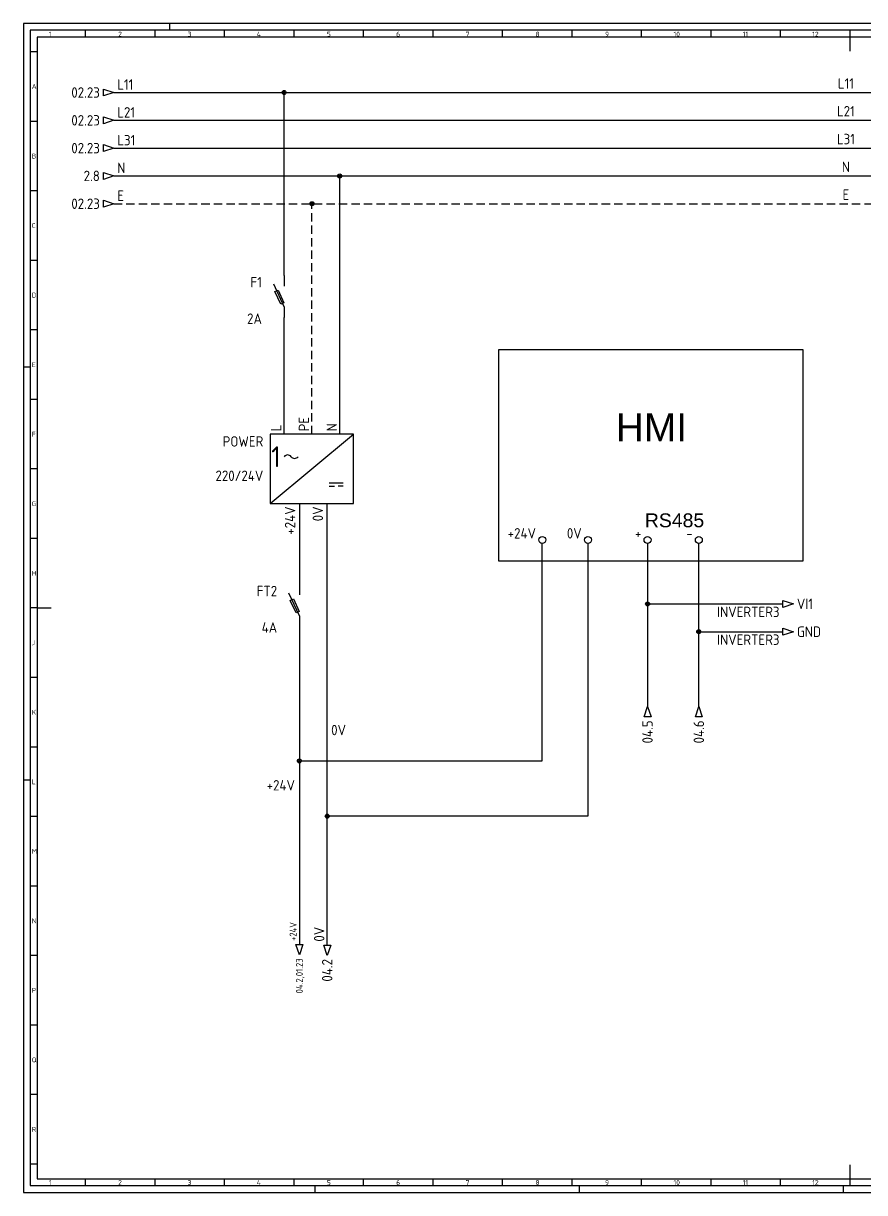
# Model space of a CAD drawing. Header units: millimetres. Extents: x 0 to 1189, y 5 to 846.
# Drawn here: x 0 to 605, y 5 to 846 of the extents above; entities that cross this region are included whole.
import ezdxf
from ezdxf.enums import TextEntityAlignment as Align

# ---------------------------------------------------------------- set-up
doc = ezdxf.new("R2010")
doc.units = ezdxf.units.MM
doc.header["$LTSCALE"] = 12
doc.linetypes.add('DASHED', pattern=[0.75, 0.5, -0.25])
for name, color, linetype in [('035', 5, 'Continuous'), ('07', 7, 'Continuous'), ('DESC', 7, 'Continuous'), ('RED_1.5mm^2', 1, 'Continuous'), ('RED_2.5mm^2', 1, 'Continuous'), ('SYMS', 7, 'Continuous'), ('TAGS', 51, 'Continuous'), ('TERMS', 4, 'Continuous'), ('WIRENO', 70, 'Continuous'), ('WIREREF', 61, 'Continuous'), ('WIREREF_DEST', 61, 'Continuous'), ('XREF', 7, 'Continuous')]:
    doc.layers.add(name, color=color, linetype=linetype)
doc.styles.add('ISO Proportional', font='isocp.shx')
doc.styles.add('WD_IEC', font='isocp2.shx', dxfattribs={"width": 0.9, "height": 4})

# ---------------------------------------------------------------- blocks, each defined once
blk = doc.blocks.new('IEC_border_a0')
at = {"layer": '035', "color": 0}
for p, q in [((0, 841), (0, 0)), ((1189, 841), (0, 841)), ((44.5, 836), (44.5, 831)), ((94.5, 836), (94.5, 831)), ((105, 841), (105, 836)), ((144.5, 836), (144.5, 831)), ((194.5, 836), (194.5, 831)), ((244.5, 836), (244.5, 831)), ((294.5, 836), (294.5, 831)), ((344.5, 836), (344.5, 831)), ((394.5, 836), (394.5, 831)), ((444.5, 836), (444.5, 831)), ((494.5, 836), (494.5, 831)), ((544.5, 836), (544.5, 831)), ((594.5, 836), (594.5, 831)), ((9.98, 820.54), (5, 820.54)), ((9.98, 770.54), (5, 770.54)), ((9.98, 720.54), (5, 720.54)), ((9.98, 670.54), (5, 670.54)), ((9.98, 620.54), (5, 620.54)), ((0, 594), (5, 594)), ((10, 570.5), (5.02, 570.5)), ((10, 520.5), (5, 520.5)), ((10, 470.5), (5.02, 470.5)), ((10, 420.5), (5.02, 420.5)), ((10, 370.5), (5.02, 370.5)), ((10, 320.5), (5.02, 320.5)), ((0, 297), (5, 297)), ((10.02, 270.46), (5.03, 270.46)), ((10.02, 220.46), (5.03, 220.46)), ((10.02, 170.46), (5.03, 170.46)), ((10.02, 120.46), (5.03, 120.46)), ((10.02, 70.46), (5.03, 70.46)), ((10.03, 20.42), (5.05, 20.42)), ((44.5, 10), (44.5, 5)), ((94.5, 10), (94.5, 5)), ((144.5, 10), (144.5, 5)), ((194.5, 10), (194.5, 5)), ((244.5, 10), (244.5, 5)), ((294.5, 10), (294.5, 5)), ((344.5, 10), (344.5, 5)), ((394.5, 10), (394.5, 5)), ((444.5, 10), (444.5, 5)), ((494.5, 10), (494.5, 5)), ((544.5, 10), (544.5, 5)), ((594.5, 10), (594.5, 5)), ((0, 0), (1189, 0)), ((210, 0), (210, 5)), ((400, 0), (400, 5)), ((590, 0), (590, 5))]:
    blk.add_line(p, q, dxfattribs=at)
blk.add_lwpolyline([(10, 10), (1179, 10), (1179, 831), (10, 831)], close=True, dxfattribs=at)
at = {"layer": '07', "color": 0}
for p, q in [((594.5, 831), (594.5, 821)), ((10, 420.5), (20, 420.5)), ((594.5, 20), (594.5, 10))]:
    blk.add_line(p, q, dxfattribs=at)
blk.add_lwpolyline([(5, 5), (1184, 5), (1184, 836), (5, 836)], close=True, dxfattribs=at)
at = {"layer": '035', "color": 0, "style": 'ISO Proportional'}
for s, p in [('1', (18.31, 831.5)), ('2', (68.23, 831.5)), ('3', (118.18, 831.5)), ('4', (167.88, 831.5)), ('5', (218.34, 831.5)), ('6', (268.19, 831.5)), ('7', (318.17, 831.5)), ('8', (368.42, 831.5)), ('9', (418.46, 831.5)), ('10', (467.72, 831.5)), ('11', (517.49, 831.5)), ('12', (567.49, 831.5)), ('A', (6, 793.79)), ('B', (6, 743.79)), ('C', (6, 693.79)), ('D', (6, 643.79)), ('E', (6.02, 593.75)), ('F', (6.02, 543.75)), ('G', (6.02, 493.75)), ('H', (6.02, 443.75)), ('J', (6.02, 393.75)), ('K', (6.02, 343.75)), ('L', (6.03, 293.72)), ('M', (6.03, 243.72)), ('N', (6.03, 193.72)), ('P', (6.03, 143.72)), ('Q', (6.03, 93.72)), ('R', (6.05, 43.68)), ('1', (18.31, 5.5)), ('2', (68.23, 5.5)), ('3', (118.18, 5.5)), ('4', (167.88, 5.5)), ('5', (218.34, 5.5)), ('6', (268.19, 5.5)), ('7', (318.17, 5.5)), ('8', (368.42, 5.5)), ('9', (418.46, 5.5)), ('10', (467.72, 5.5)), ('11', (517.49, 5.5)), ('12', (567.49, 5.5))]:
    blk.add_text(s, height=3.5, dxfattribs=at).set_placement(p)
blk = doc.blocks.new('WD_WNV')
at = {"linetype": 'Continuous', "style": 'WD_IEC', "width": 0.8}
blk.add_attdef('WIRENO', text='', height=2.5, dxfattribs=at).set_placement((-1.6, 0), align=Align.MIDDLE_RIGHT)
at = {"style": 'WD_IEC', "flags": 1}
for tag, p in [('W08USER', (-1, 0.375)), ('W04USER', (-1, 0.875)), ('W05USER', (-1, 0.75)), ('W09USER', (-1, 0.25)), ('W03USER', (-1, 1)), ('W06USER', (-1, 0.625)), ('W07USER', (-1, 0.5)), ('W02USER', (-1, 1.125)), ('W01USER', (-1, 1.25)), ('W10USER', (-1, 0.125))]:
    blk.add_attdef(tag, text='', height=0.08, dxfattribs=at).set_placement(p, align=Align.CENTER)
blk = doc.blocks.new('VPW1_1PH')
for p, q in [((-5, -25), (25, 0)), ((16.25, -17.5), (21.25, -17.5)), ((16.25, -18.75), (18.125, -18.75)), ((21.25, -18.75), (19.375, -18.75))]:
    blk.add_line(p, q)
blk.add_lwpolyline([(-5, 0), (-5, -25), (25, -25), (25, 0)], close=True)
for centre, start, end in [((1.25, -9.0625), 36.869898, 143.130102), ((3.75, -7.1875), 216.869898, 323.130102)]:
    blk.add_arc(centre, 1.5625, start, end)
at = {"style": 'WD_IEC'}
blk.add_text('1', height=7.5, dxfattribs=at).set_placement((-1.25, -8.125), align=Align.MIDDLE_RIGHT)
for tag, p in [('TERM01', (-1, 1)), ('TERM02', (9, 1)), ('TERM03', (19, 1))]:
    blk.add_attdef(tag, p, '', height=2, rotation=90, dxfattribs=at)
for tag, p in [('INST', (-7.5, 2.5)), ('LOC', (-7.5, -1)), ('TAG1', (-7.5, -4.5)), ('RATING1', (-7.5, -9)), ('XREF', (-7.5, -13)), ('DESC1', (-7.5, -16.85)), ('DESC2', (-7.5, -20.35)), ('DESC3', (-7.5, -23.85))]:
    blk.add_attdef(tag, text='', height=2.5, dxfattribs=at).set_placement(p, align=Align.RIGHT)
at = {"style": 'WD_IEC', "flags": 1}
for tag, p, height in [('X2TERM01', (0, 0), 0.32), ('X2TERM02', (10, 0), 0.32), ('X2TERM03', (20, 0), 0.32), ('MFG', (27.75, -1), 1.5), ('CAT', (27.75, -3.5), 1.5), ('ASSYCODE', (26, -21.5), 1), ('X8TERM04', (5, -25), 0.32), ('X8TERM05', (15, -25), 0.32), ('FAMILY', (26, -23), 1), ('CATDESC', (26, -24.5), 1)]:
    blk.add_attdef(tag, p, '', height=height, dxfattribs=at)
at = {"style": 'WD_IEC'}
for tag, p in [('TERM04', (4, -26)), ('TERM05', (14, -26))]:
    blk.add_attdef(tag, text='', height=2, rotation=90, dxfattribs=at).set_placement(p, align=Align.RIGHT)
blk = doc.blocks.new('HA1S4')
blk.add_lwpolyline([(0, -3.75), (-1.25, 0), (1.25, 0)], close=True)
at = {"style": 'WD_IEC', "flags": 8}
blk.add_attdef('WIRENO', (-1, 1.25), '', height=2.5, rotation=90, dxfattribs=at)
at = {"style": 'WD_IEC'}
blk.add_attdef('DESC1', text='', height=2.5, rotation=90, dxfattribs=at).set_placement((1, 1.25), align=Align.TOP_LEFT)
at = {"style": 'WD_IEC', "flags": 1}
blk.add_attdef('X2TERM01', (0, 0), '', height=0.32, dxfattribs=at)
blk.add_attdef('SIGCODE', text='', height=1, dxfattribs=at).set_placement((-2.5, -3.2), align=Align.RIGHT)
at = {"style": 'WD_IEC'}
blk.add_attdef('XREF', text='', height=2.5, rotation=90, dxfattribs=at).set_placement((0, -5), align=Align.MIDDLE_RIGHT)
blk = doc.blocks.new('VFU1FS')
for p, q in [((0, -3.75), (-3.75, 4.38)), ((0, 7.5), (0, 3.75)), ((0, -3.75), (0, -7.5))]:
    blk.add_line(p, q)
blk.add_lwpolyline([(-1.19, -2.76), (-3.3, 1.77), (-2.17, 2.3), (-0.06, -2.24)], close=True)
at = {"style": 'WD_IEC'}
for tag, p in [('INST', (-8, 10.25)), ('LOC', (-8, 6.75)), ('TAG1', (-8, 3.25)), ('RATING1', (-8, -1.35)), ('DESC1', (-8, -9.85)), ('DESC2', (-8, -13.35)), ('DESC3', (-8, -16.85))]:
    blk.add_attdef(tag, text='', height=2.5, dxfattribs=at).set_placement(p, align=Align.RIGHT)
blk.add_attdef('TERM01', text='', height=2, rotation=90, dxfattribs=at).set_placement((-1, 7.5), align=Align.RIGHT)
at = {"style": 'WD_IEC', "flags": 1}
for tag, p, height in [('X2TERM01', (0, 7.5), 0.32), ('MFG', (2.75, 6.5), 1.5), ('CAT', (2.75, 4), 1.5), ('X4LINK', (-2.48, 0), 0.32), ('X1LINK', (-1.1, 0), 0.32), ('ASSYCODE', (1, -4), 1), ('X8TERM02', (0, -7.5), 0.32), ('FAMILY', (1, -5.5), 1), ('CATDESC', (1, -7), 1)]:
    blk.add_attdef(tag, p, '', height=height, dxfattribs=at)
at = {"style": 'WD_IEC'}
blk.add_attdef('TERM02', (-1, -7.5), '', height=2, rotation=90, dxfattribs=at)
at = {"lineweight": 15, "style": 'WD_IEC'}
blk.add_attdef('XREF', text='', height=2.5, dxfattribs=at).set_placement((-8, -6), align=Align.RIGHT)
blk = doc.blocks.new('WDDOT')
for radius in [0.72, 0.449, 0.223]:
    blk.add_circle((0, 0), radius)
blk = doc.blocks.new('VT0002')
blk.add_circle((0, 0), 1.25)
at = {"style": 'WD_IEC'}
for tag, p in [('INST', (-2.25, 6.5)), ('LOC', (-2.25, 3.5)), ('DESC1', (-2.25, -6.25)), ('DESC2', (-2.25, -9.25)), ('DESC3', (-2.25, -12.25))]:
    blk.add_attdef(tag, text='', height=2.5, dxfattribs=at).set_placement(p, align=Align.RIGHT)
at = {"style": 'WD_IEC', "flags": 1}
for tag, p, height in [('ASSYCODE', (2.75, 10.75), 1), ('CATDESC', (2.75, 9.25), 1), ('MFG', (2.75, 7.25), 1.5), ('CAT', (2.75, 4.75), 1.5), ('X4PIN01', (-1.25, 1), 0.25), ('X4TERM01', (-1.25, 0), 0.25), ('X4TERMDESC01', (-1.25, 0.5), 0.4), ('STRIPSEQ', (0, 0), 0.025), ('X2PIN01', (0, 2.25), 0.25), ('X2TERM01', (0, 1.25), 0.25), ('X8PIN01', (0, -0.25), 0.25), ('X2TERMDESC01', (0, 1.75), 0.4), ('X1PIN01', (1.25, 1), 0.25), ('X1TERM01', (1.25, 0), 0.25), ('X1TERMDESC01', (1.25, 0.5), 0.4), ('LINKTERM', (0, -0.04), 0.025), ('X8TERM01', (0, -1.25), 0.25), ('X8TERMDESC01', (0, -0.75), 0.4)]:
    blk.add_attdef(tag, p, '', height=height, dxfattribs=at)
at = {"style": 'WD_IEC', "flags": 8}
for tag, height, p in [('TAGSTRIP', 2.5, (-2.25, 0.5)), ('TERM01', 2, (-2.25, -3.25))]:
    blk.add_attdef(tag, text='', height=height, dxfattribs=at).set_placement(p, align=Align.RIGHT)
blk = doc.blocks.new('HA1D4')
blk.add_lwpolyline([(0, 0), (1.25, -3.75), (-1.25, -3.75)], close=True)
at = {"style": 'WD_IEC', "flags": 8}
blk.add_attdef('WIRENO', (-1, 1.25), '', height=2.5, rotation=90, dxfattribs=at)
at = {"style": 'WD_IEC'}
blk.add_attdef('DESC1', text='', height=2.5, rotation=90, dxfattribs=at).set_placement((1, 1.25), align=Align.TOP_LEFT)
at = {"style": 'WD_IEC', "flags": 1}
blk.add_attdef('X2TERM01', (0, 0), '', height=0.32, dxfattribs=at)
blk.add_attdef('SIGCODE', text='', height=1, dxfattribs=at).set_placement((-2.5, -3.2), align=Align.RIGHT)
at = {"style": 'WD_IEC'}
blk.add_attdef('XREF', text='', height=2.5, rotation=90, dxfattribs=at).set_placement((0, -5), align=Align.MIDDLE_RIGHT)
blk = doc.blocks.new('HA1S1')
blk.add_lwpolyline([(0, 1.25), (3.75, 0), (0, -1.25)], close=True)
at = {"style": 'WD_IEC'}
for tag, height, flags, p in [('WIRENO', 2.5, 8, (-1.25, 1)), ('SIGCODE', 1, 1, (5, 1.8))]:
    blk.add_attdef(tag, text='', height=height, dxfattribs=dict(at, flags=flags)).set_placement(p, align=Align.RIGHT)
at = {"style": 'WD_IEC', "flags": 1}
blk.add_attdef('X4TERM01', (0, 0), '', height=0.32, dxfattribs=at)
at = {"style": 'WD_IEC'}
blk.add_attdef('XREF', text='', height=2.5, dxfattribs=at).set_placement((5, 0), align=Align.MIDDLE_LEFT)
blk.add_attdef('DESC1', text='', height=2.5, dxfattribs=at).set_placement((-1.25, -1), align=Align.TOP_RIGHT)
blk = doc.blocks.new('HA1D3')
blk.add_lwpolyline([(0, 0), (-3.75, -1.25), (-3.75, 1.25)], close=True)
at = {"style": 'WD_IEC'}
blk.add_attdef('XREF', text='', height=2.5, dxfattribs=at).set_placement((-5, 0), align=Align.MIDDLE_RIGHT)
at = {"style": 'WD_IEC', "flags": 1}
blk.add_attdef('SIGCODE', text='', height=1, dxfattribs=at).set_placement((-2.5, 1.8), align=Align.RIGHT)
at = {"style": 'WD_IEC'}
for tag, p, height, flags in [('X1TERM01', (0, 0), 0.32, 1), ('WIRENO', (1.25, 1), 2.5, 8)]:
    blk.add_attdef(tag, p, '', height=height, dxfattribs=dict(at, flags=flags))
blk.add_attdef('DESC1', text='', height=2.5, dxfattribs=at).set_placement((1.25, -1), align=Align.TOP_LEFT)
blk = doc.blocks.new('WD_WNH')
at = {"linetype": 'Continuous', "style": 'WD_IEC', "width": 0.8}
blk.add_attdef('WIRENO', text='', height=2.5, dxfattribs=at).set_placement((0, 0.75), align=Align.CENTER)
at = {"style": 'WD_IEC', "flags": 1}
for tag, p in [('W08USER', (0, 0.375)), ('W04USER', (0, 0.875)), ('W05USER', (0, 0.75)), ('W09USER', (0, 0.25)), ('W03USER', (0, 1)), ('W06USER', (0, 0.625)), ('W07USER', (0, 0.5)), ('W02USER', (0, 1.125)), ('W01USER', (0, 1.25)), ('W10USER', (0, 0.125))]:
    blk.add_attdef(tag, text='', height=0.08, dxfattribs=at).set_placement(p, align=Align.CENTER)

msp = doc.modelspace()

# ---------------------------------------------------------------- linework, layer by layer
at = {"color": 0}
msp.add_lwpolyline([(342.03, 611.41), (560.69, 611.41), (560.69, 459.17), (342.03, 459.17)], close=True, dxfattribs=at)
at = {"layer": 'RED_1.5mm^2', "color": 0, "linetype": 'DASHED'}
for p, q in [((65.02, 716.22), (1118.17, 716.22)), ((207.59, 550.51), (207.59, 716.22))]:
    msp.add_line(p, q, dxfattribs=at)
at = {"layer": 'RED_2.5mm^2', "color": 0}
for p, q in [((65.02, 796.22), (1118.17, 796.22)), ((187.59, 664.5), (187.59, 796.22)), ((65.02, 776.22), (1118.17, 776.22)), ((65.02, 756.22), (1118.17, 756.22)), ((65.02, 736.22), (1118.17, 736.22)), ((227.59, 550.51), (227.59, 736.22)), ((187.59, 550.51), (187.59, 634.5)), ((198.57, 500.51), (198.57, 442.38)), ((218.57, 182.96), (218.57, 500.51)), ((373.26, 315.47), (373.26, 471.91)), ((406.17, 471.91), (406.17, 275.71)), ((449.02, 471.91), (449.02, 354.56)), ((485.91, 354.56), (485.91, 471.91)), ((449.02, 428.39), (546.46, 428.39)), ((198.57, 412.38), (198.57, 183.48)), ((485.91, 408.39), (546.46, 408.39)), ((198.57, 315.47), (373.26, 315.47)), ((406.17, 275.71), (218.57, 275.71))]:
    msp.add_line(p, q, dxfattribs=at)

# ---------------------------------------------------------------- block references
msp.add_blockref('IEC_border_a0', (0, 4.94))
at = {"layer": 'SYMS', "color": 0}
ref = msp.add_blockref('HA1D3', (65.02, 796.22), dxfattribs=dict(at, xscale=2, yscale=2, zscale=2))
ref.add_attrib('XREF', '02.23', dxfattribs={"layer": 'XREF', "height": 7.5, "style": 'WD_IEC'}).set_placement((55.02, 796.22), align=Align.MIDDLE_RIGHT)
ref.add_attrib('WIRENO', 'L11', (67.52, 798.22), dxfattribs={"layer": 'WIREREF_DEST', "height": 7.5, "style": 'WD_IEC', "flags": 8})
at = {"layer": 'SYMS', "color": 0, "xscale": 2, "yscale": 2, "zscale": 2}
for p in [(187.59, 796.22), (227.59, 736.22), (207.59, 716.22), (449.02, 428.39), (485.91, 408.39), (198.57, 315.47), (218.57, 275.71)]:
    msp.add_blockref('WDDOT', p, dxfattribs=at)
at = {"layer": 'SYMS', "color": 0}
ref = msp.add_blockref('HA1D3', (65.02, 776.22), dxfattribs=dict(at, xscale=2, yscale=2, zscale=2))
ref.add_attrib('XREF', '02.23', dxfattribs={"layer": 'XREF', "height": 7.5, "style": 'WD_IEC'}).set_placement((55.02, 776.22), align=Align.MIDDLE_RIGHT)
ref.add_attrib('WIRENO', 'L21', (67.52, 778.22), dxfattribs={"layer": 'WIREREF_DEST', "height": 7.5, "style": 'WD_IEC', "flags": 8})
ref = msp.add_blockref('HA1D3', (65.02, 756.22), dxfattribs=dict(at, xscale=2, yscale=2, zscale=2))
ref.add_attrib('XREF', '02.23', dxfattribs={"layer": 'XREF', "height": 7.5, "style": 'WD_IEC'}).set_placement((55.02, 756.22), align=Align.MIDDLE_RIGHT)
ref.add_attrib('WIRENO', 'L31', (67.52, 758.22), dxfattribs={"layer": 'WIREREF_DEST', "height": 7.5, "style": 'WD_IEC', "flags": 8})
ref = msp.add_blockref('HA1D3', (65.02, 736.22), dxfattribs=dict(at, xscale=2, yscale=2, zscale=2))
ref.add_attrib('XREF', '2.8', dxfattribs={"layer": 'XREF', "height": 7.5, "style": 'WD_IEC'}).set_placement((55.02, 736.22), align=Align.MIDDLE_RIGHT)
ref.add_attrib('WIRENO', 'N', (67.52, 738.22), dxfattribs={"layer": 'WIREREF_DEST', "height": 7.5, "style": 'WD_IEC', "flags": 8})
ref = msp.add_blockref('HA1D3', (65.02, 716.22), dxfattribs=dict(at, xscale=2, yscale=2, zscale=2))
ref.add_attrib('XREF', '02.23', dxfattribs={"layer": 'XREF', "height": 7.5, "style": 'WD_IEC'}).set_placement((55.02, 716.22), align=Align.MIDDLE_RIGHT)
ref.add_attrib('WIRENO', 'E', (67.52, 718.22), dxfattribs={"layer": 'WIREREF_DEST', "height": 7.5, "style": 'WD_IEC', "flags": 8})
ref = msp.add_blockref('VFU1FS', (187.59, 649.5), dxfattribs=dict(at, xscale=2, yscale=2, zscale=2))
ref.add_attrib('DESC1', '2A', dxfattribs={"layer": 'DESC', "height": 7.5, "style": 'WD_IEC'}).set_placement((171.59, 629.8), align=Align.RIGHT)
ref.add_attrib('TAG1', 'F1', dxfattribs={"layer": 'TAGS', "height": 7.5, "style": 'WD_IEC'}).set_placement((171.59, 656), align=Align.RIGHT)
ref = msp.add_blockref('VPW1_1PH', (187.59, 550.51), dxfattribs=dict(at, xscale=2, yscale=2, zscale=2))
ref.add_attrib('TERM05', '0V', dxfattribs={"layer": 'TERMS', "height": 7.5, "rotation": 90, "style": 'WD_IEC'}).set_placement((215.59, 498.51), align=Align.RIGHT)
ref.add_attrib('TERM04', '+24V', dxfattribs={"layer": 'TERMS', "height": 7.5, "rotation": 90, "style": 'WD_IEC'}).set_placement((195.59, 498.51), align=Align.RIGHT)
ref.add_attrib('TERM03', 'N', (225.59, 552.51), dxfattribs={"layer": 'TERMS', "height": 7.5, "rotation": 90, "style": 'WD_IEC'})
ref.add_attrib('TERM02', 'PE', (205.59, 552.51), dxfattribs={"layer": 'TERMS', "height": 7.5, "rotation": 90, "style": 'WD_IEC'})
ref.add_attrib('TERM01', 'L', (185.59, 552.51), dxfattribs={"layer": 'TERMS', "height": 7.5, "rotation": 90, "style": 'WD_IEC'})
ref.add_attrib('DESC1', '220/24V', dxfattribs={"layer": 'DESC', "height": 7.5, "style": 'WD_IEC'}).set_placement((172.59, 516.81), align=Align.RIGHT)
ref.add_attrib('TAG1', 'POWER', dxfattribs={"layer": 'TAGS', "height": 7.5, "style": 'WD_IEC'}).set_placement((172.59, 541.51), align=Align.RIGHT)
ref = msp.add_blockref('VT0002', (373.26, 474.41), dxfattribs=dict(at, xscale=2, yscale=2, zscale=2))
ref.add_attrib('TAGSTRIP', '+24V', dxfattribs={"layer": 'TAGS', "height": 7.5, "style": 'WD_IEC', "flags": 8}).set_placement((368.76, 475.41), align=Align.RIGHT)
ref = msp.add_blockref('VT0002', (406.17, 474.41), dxfattribs=dict(at, xscale=2, yscale=2, zscale=2))
ref.add_attrib('TAGSTRIP', '0V', dxfattribs={"layer": 'TAGS', "height": 7.5, "style": 'WD_IEC', "flags": 8}).set_placement((401.67, 475.41), align=Align.RIGHT)
ref = msp.add_blockref('VT0002', (449.02, 474.41), dxfattribs=dict(at, xscale=2, yscale=2, zscale=2))
ref.add_attrib('TAGSTRIP', '+', dxfattribs={"layer": 'TAGS', "height": 7.5, "style": 'WD_IEC', "flags": 8}).set_placement((444.52, 475.41), align=Align.RIGHT)
ref = msp.add_blockref('VT0002', (485.91, 474.41), dxfattribs=dict(at, xscale=2, yscale=2, zscale=2))
ref.add_attrib('TAGSTRIP', '-', dxfattribs={"layer": 'TAGS', "height": 7.5, "style": 'WD_IEC', "flags": 8}).set_placement((481.41, 475.41), align=Align.RIGHT)
ref = msp.add_blockref('VFU1FS', (198.57, 427.38), dxfattribs=dict(at, xscale=2, yscale=2, zscale=2))
ref.add_attrib('DESC1', '4A', dxfattribs={"layer": 'DESC', "height": 7.5, "style": 'WD_IEC'}).set_placement((182.57, 407.68), align=Align.RIGHT)
ref.add_attrib('TAG1', 'FT2', dxfattribs={"layer": 'TAGS', "height": 7.5, "style": 'WD_IEC'}).set_placement((182.57, 433.88), align=Align.RIGHT)
ref = msp.add_blockref('HA1S1', (546.46, 428.39), dxfattribs=dict(at, xscale=2, yscale=2, zscale=2))
ref.add_attrib('XREF', 'VI1', dxfattribs={"layer": 'XREF', "height": 7.5, "style": 'WD_IEC'}).set_placement((556.46, 428.39), align=Align.MIDDLE_LEFT)
ref.add_attrib('DESC1', 'INVERTER3', dxfattribs={"layer": 'DESC', "height": 7.5, "style": 'WD_IEC'}).set_placement((543.96, 426.39), align=Align.TOP_RIGHT)
ref = msp.add_blockref('HA1S1', (546.46, 408.39), dxfattribs=dict(at, xscale=2, yscale=2, zscale=2))
ref.add_attrib('XREF', 'GND', dxfattribs={"layer": 'XREF', "height": 7.5, "style": 'WD_IEC'}).set_placement((556.46, 408.39), align=Align.MIDDLE_LEFT)
ref.add_attrib('DESC1', 'INVERTER3', dxfattribs={"layer": 'DESC', "height": 7.5, "style": 'WD_IEC'}).set_placement((543.96, 406.39), align=Align.TOP_RIGHT)
ref = msp.add_blockref('HA1D4', (449.02, 354.56), dxfattribs=dict(at, xscale=2, yscale=2, zscale=2))
ref.add_attrib('XREF', '04.5', dxfattribs={"layer": 'XREF', "height": 7.5, "rotation": 90, "style": 'WD_IEC'}).set_placement((449.02, 344.56), align=Align.MIDDLE_RIGHT)
ref = msp.add_blockref('HA1D4', (485.91, 354.56), dxfattribs=dict(at, xscale=2, yscale=2, zscale=2))
ref.add_attrib('XREF', '04.6', dxfattribs={"layer": 'XREF', "height": 7.5, "rotation": 90, "style": 'WD_IEC'}).set_placement((485.91, 344.56), align=Align.MIDDLE_RIGHT)
at = {"layer": 'SYMS'}
ref = msp.add_blockref('HA1S4', (198.57, 183.48), dxfattribs=dict(at, xscale=2, yscale=2, zscale=2))
ref.add_attrib('XREF', '04.2,01.23', dxfattribs={"layer": 'XREF', "height": 5, "rotation": 90, "style": 'WD_IEC'}).set_placement((198.57, 173.48), align=Align.MIDDLE_RIGHT)
ref.add_attrib('WIRENO', '+24V', (196.57, 185.98), dxfattribs={"layer": 'WIREREF', "height": 5, "rotation": 90, "style": 'WD_IEC', "flags": 8})
at = {"layer": 'SYMS', "color": 0}
ref = msp.add_blockref('HA1S4', (218.57, 182.96), dxfattribs=dict(at, xscale=2, yscale=2, zscale=2))
ref.add_attrib('XREF', '04.2', dxfattribs={"layer": 'XREF', "height": 7.5, "rotation": 90, "style": 'WD_IEC'}).set_placement((218.57, 172.96), align=Align.MIDDLE_RIGHT)
ref.add_attrib('WIRENO', '0V', (216.57, 185.46), dxfattribs={"layer": 'WIREREF', "height": 7.5, "rotation": 90, "style": 'WD_IEC', "flags": 8})
at = {"layer": 'WIRENO', "color": 0}
ref = msp.add_blockref('WD_WNH', (591.6, 796.22), dxfattribs=dict(at, xscale=2, yscale=2, zscale=2))
ref.add_attrib('WIRENO', 'L11', dxfattribs={"linetype": 'Continuous', "height": 7.5, "style": 'WD_IEC'}).set_placement((591.71, 798.99), align=Align.CENTER)
ref = msp.add_blockref('WD_WNH', (591.6, 776.22), dxfattribs=dict(at, xscale=2, yscale=2, zscale=2))
ref.add_attrib('WIRENO', 'L21', dxfattribs={"linetype": 'Continuous', "height": 7.5, "style": 'WD_IEC'}).set_placement((591.71, 778.99), align=Align.CENTER)
ref = msp.add_blockref('WD_WNH', (591.6, 756.22), dxfattribs=dict(at, xscale=2, yscale=2, zscale=2))
ref.add_attrib('WIRENO', 'L31', dxfattribs={"linetype": 'Continuous', "height": 7.5, "style": 'WD_IEC'}).set_placement((591.71, 758.99), align=Align.CENTER)
ref = msp.add_blockref('WD_WNH', (591.6, 736.22), dxfattribs=dict(at, xscale=2, yscale=2, zscale=2))
ref.add_attrib('WIRENO', 'N', dxfattribs={"linetype": 'Continuous', "height": 7.5, "style": 'WD_IEC'}).set_placement((591.71, 738.99), align=Align.CENTER)
ref = msp.add_blockref('WD_WNH', (591.6, 716.22), dxfattribs=dict(at, xscale=2, yscale=2, zscale=2))
ref.add_attrib('WIRENO', 'E', dxfattribs={"linetype": 'Continuous', "height": 7.5, "style": 'WD_IEC'}).set_placement((591.71, 718.99), align=Align.CENTER)
ref = msp.add_blockref('WD_WNV', (218.57, 341.73), dxfattribs=dict(at, xscale=2, yscale=2, zscale=2))
ref.add_attrib('WIRENO', '0V', dxfattribs={"linetype": 'Continuous', "height": 7.5, "style": 'WD_IEC'}).set_placement((232.09, 337.67), align=Align.MIDDLE_RIGHT)
ref = msp.add_blockref('WD_WNV', (198.57, 297.93), dxfattribs=dict(at, xscale=2, yscale=2, zscale=2))
ref.add_attrib('WIRENO', '+24V', dxfattribs={"linetype": 'Continuous', "height": 7.5, "style": 'WD_IEC'}).set_placement((195.37, 297.93), align=Align.MIDDLE_RIGHT)

# ---------------------------------------------------------------- texts
at = {"color": 0, "char_height": 10, "attachment_point": 1}
for s, width, heights, insert in [('\\pxqc;{\\f@Arial Unicode MS|b0|i0|c0|p34;\\P\\pq*;  \\H2x;HMI}', 82.379, [36.72], (418.49, 582.04)), ('\\pxqc;{\\f@Arial Unicode MS|b0|i0|c0|p34;\\P\\pq*;  RS485}', 152.0004, [122.17], (439.32, 510.18))]:
    msp.add_mtext_dynamic_manual_height_columns(s, width=width, gutter_width=90.22, heights=heights, dxfattribs=dict(at, insert=insert))

doc.saveas('drawing.dxf')
